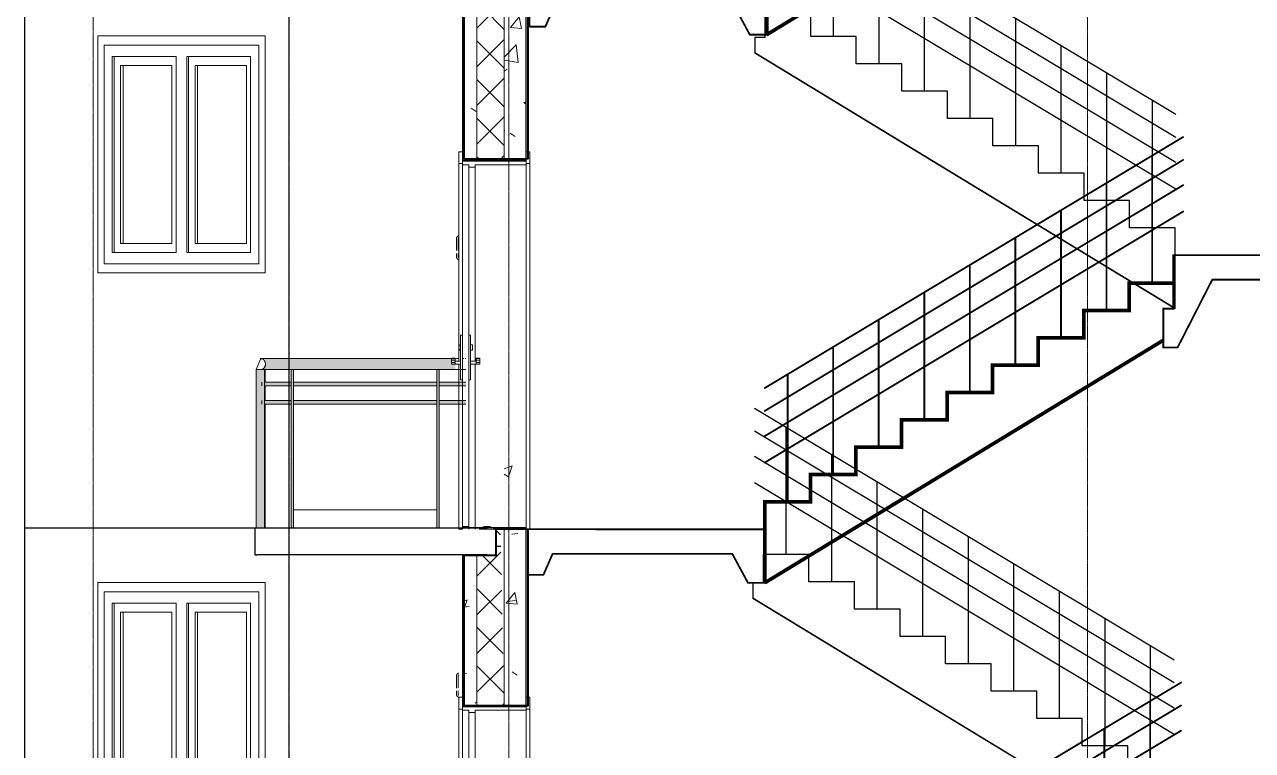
# Model space of a CAD drawing. Header units: inches. Extents: x -2431 to 214825, y 3 to 92804.
# Drawn here: x 155585 to 162324, y 19820 to 23803 of the extents above; entities that cross this region are included whole.
import ezdxf

# ---------------------------------------------------------------- set-up
doc = ezdxf.new("R2010")
doc.units = ezdxf.units.IN
doc.header["$MEASUREMENT"] = 0
doc.linetypes.add('Линия сетки', pattern=[22.225, 12.7, -3.175, 3.175, -3.175])
for name, color, linetype, lineweight in [('A-DOOR', 250, 'Continuous', 9), ('A-DOOR-FRAM', 250, 'Continuous', 18), ('A-GLAZ', 250, 'Continuous', 9), ('A-WALL', 250, 'Continuous', 9), ('A-WALL-PATT', 250, 'Continuous', 25), ('S-GRID', 250, 'Continuous', 9), ('Балясины', 7, 'Continuous', 9), ('Верхние поручни', 7, 'Continuous', 9), ('Ограждение', 7, 'Continuous', 9), ('Поручни', 250, 'Continuous', 18)]:
    doc.layers.add(name, color=color, linetype=linetype, lineweight=lineweight)
pattern_1 = [(50, (164716.3, 32090.75), (728.737, -63.756), [76.2, -838.2]), (355, (164716.3, 32090.75), (-140.97, 764.228), [60.96, -670.56]), (100.451, (164777, 32085.4), (587.77, 700.467), [64.76, -712.36]), (46.184, (164716.3, 32293.95), (1084.316, -168.17), [114.3, -1257.3]), (96.636, (164806.6, 32279.9), (949.61, 989.71), [97.14, -1068.54]), (351.184, (164716.3, 32294), (949.62, 989.7), [91.44, -1005.84]), (21, (164817.9, 32243.15), (606.458, -409.06), [76.2, -838.2]), (326, (164817.9, 32243.15), (247.21, 736.753), [60.96, -670.56]), (71.451, (164868.4, 32209.06), (853.67, 327.685), [64.76, -712.36]), (37.5, (164716.28, 32090.75), (12.3547, 338.22), [33.528, -628.904, 33.528, -647.192, -673.1]), (37.5, (164716.28, 32090.75), (12.3547, 338.22), [-1343.152, 33.528, -639.572]), (7.5, (164716.28, 32090.75), (267.279, 400.722), [33.528, -354.584, 33.528, -613.664, -256.54]), (7.5, (164716.28, 32090.75), (267.279, 400.722), [-1035.304, 33.528, -223.012]), (327.5, (164489.7, 32090.75), (542.3633, -22.9153), [33.528, -220.472, 33.528, -758.952, -1051.56]), (327.5, (164489.7, 32090.75), (542.3633, -22.9153), [-1046.48, 33.528, -1018.032]), (317.5, (164388.1, 32090.75), (592.517, 101.707), [33.528, -296.672, 33.528, -492.76, -746.76]), (317.5, (164388.1, 32090.75), (592.517, 101.707), [-856.488, 33.528, -713.232])]
pattern_2 = [(50, (164716.3, 31490.75), (728.737, -63.756), [76.2, -838.2]), (355, (164716.3, 31490.75), (-140.97, 764.23), [60.96, -670.56]), (100.451, (164777, 31485.4), (587.77, 700.467), [64.76, -712.36]), (46.184, (164716.3, 31693.95), (1084.316, -168.17), [114.3, -1257.3]), (96.636, (164806.6, 31679.9), (949.61, 989.71), [97.14, -1068.54]), (351.184, (164716.3, 31694), (949.62, 989.7), [91.44, -1005.84]), (21, (164817.9, 31643.15), (606.458, -409.06), [76.2, -838.2]), (326, (164817.9, 31643.15), (247.21, 736.753), [60.96, -670.56]), (71.451, (164868.4, 31609.06), (853.67, 327.685), [64.76, -712.36]), (37.5, (164716.28, 31490.75), (12.355, 338.22), [33.528, -628.904, 33.528, -647.192, -673.1]), (37.5, (164716.28, 31490.75), (12.355, 338.22), [-1343.152, 33.528, -639.572]), (7.5, (164716.28, 31490.75), (267.279, 400.722), [33.528, -354.584, 33.528, -613.664, -256.54]), (7.5, (164716.28, 31490.75), (267.279, 400.722), [-1035.304, 33.528, -223.012]), (327.5, (164489.7, 31490.75), (542.363, -22.915), [33.528, -220.472, 33.528, -758.952, -1051.56]), (327.5, (164489.7, 31490.75), (542.363, -22.915), [-1046.48, 33.528, -1018.032]), (317.5, (164388.1, 31490.75), (592.517, 101.707), [33.528, -296.672, 33.528, -492.76, -746.76]), (317.5, (164388.1, 31490.75), (592.517, 101.707), [-856.49, 33.53, -713.23])]

# ---------------------------------------------------------------- blocks, each defined once
blk = doc.blocks.new('Дверь-Наружная-Двойная-Две_Свет - Дверь-Наружная-Двойная-Две_Свет-V43-Сечение 0')
at = {"layer": 'A-DOOR'}
for p, q in [((-11007.2, 8187.3), (-11007.2, 8121.9)), ((-10997.7, 8122.1), (-10997.7, 8187.3)), ((-11007.2, 8106.7), (-11007.2, 8088.5)), ((-10997.7, 8088.5), (-10997.7, 8106.7))]:
    blk.add_line(p, q, dxfattribs=at)
at = {"layer": 'A-DOOR', "flags": 128}
for points in [[(-10994.6, 8204.1), (-10995.2, 8203.9), (-10995.9, 8203.6), (-10996.5, 8203.4), (-10997.2, 8203.1), (-10997.8, 8202.8), (-10998.4, 8202.5), (-10999, 8202.1), (-10999.6, 8201.7), (-11000.2, 8201.3), (-11000.7, 8200.9), (-11001.2, 8200.4), (-11001.8, 8200), (-11002.3, 8199.5), (-11002.7, 8199), (-11003.2, 8198.4), (-11003.6, 8197.9), (-11004, 8197.3), (-11004.4, 8196.7), (-11004.8, 8196.1), (-11005.1, 8195.5), (-11005.4, 8194.9), (-11005.7, 8194.3), (-11006, 8193.6), (-11006.2, 8193), (-11006.5, 8192.3), (-11006.6, 8191.6), (-11006.8, 8191), (-11006.9, 8190.3), (-11007, 8189.6), (-11007.1, 8188.9), (-11007.2, 8188.2), (-11007.2, 8187.5), (-11007.2, 8187.3)], [(-10994.6, 8204.1), (-10995.2, 8203.9), (-10995.9, 8203.6), (-10996.5, 8203.4), (-10997.2, 8203.1), (-10997.8, 8202.8), (-10998.4, 8202.5), (-10999, 8202.1), (-10999.6, 8201.7), (-11000.2, 8201.3), (-11000.7, 8200.9), (-11001.2, 8200.4), (-11001.8, 8200), (-11002.3, 8199.5), (-11002.7, 8199), (-11003.2, 8198.4), (-11003.6, 8197.9), (-11004, 8197.3), (-11004.4, 8196.7), (-11004.8, 8196.1), (-11005.1, 8195.5), (-11005.4, 8194.9), (-11005.7, 8194.3), (-11006, 8193.6), (-11006.2, 8193), (-11006.5, 8192.3), (-11006.6, 8191.6), (-11006.8, 8191), (-11006.9, 8190.3), (-11007, 8189.6), (-11007.1, 8188.9), (-11007.2, 8188.2), (-11007.2, 8187.5), (-11007.2, 8187.3)], [(-10997.7, 8187.3), (-10997.7, 8187.6), (-10997.6, 8187.9), (-10997.6, 8188.3), (-10997.6, 8188.6), (-10997.5, 8188.9), (-10997.4, 8189.2), (-10997.4, 8189.5), (-10997.3, 8189.8), (-10997.2, 8190.1), (-10997, 8190.4), (-10996.9, 8190.7), (-10996.8, 8191), (-10996.6, 8191.2), (-10996.5, 8191.5), (-10996.3, 8191.8), (-10996.1, 8192), (-10995.9, 8192.3), (-10995.7, 8192.5), (-10995.5, 8192.8), (-10995.3, 8193), (-10995, 8193.2), (-10994.8, 8193.4), (-10994.5, 8193.6), (-10994.3, 8193.8)], [(-10997.7, 8187.3), (-10997.7, 8187.6), (-10997.6, 8187.9), (-10997.6, 8188.3), (-10997.6, 8188.6), (-10997.5, 8188.9), (-10997.4, 8189.2), (-10997.4, 8189.5), (-10997.3, 8189.8), (-10997.2, 8190.1), (-10997, 8190.4), (-10996.9, 8190.7), (-10996.8, 8191), (-10996.6, 8191.2), (-10996.5, 8191.5), (-10996.3, 8191.8), (-10996.1, 8192), (-10995.9, 8192.3), (-10995.7, 8192.5), (-10995.5, 8192.8), (-10995.3, 8193), (-10995, 8193.2), (-10994.8, 8193.4), (-10994.5, 8193.6), (-10994.3, 8193.8)], [(-11007.2, 8088.5), (-11007.2, 8087.8), (-11007.1, 8087.1), (-11007.1, 8086.4), (-11007, 8085.7), (-11006.8, 8085), (-11006.7, 8084.3), (-11006.5, 8083.7), (-11006.3, 8083), (-11006.1, 8082.3), (-11005.8, 8081.7), (-11005.5, 8081.1), (-11005.2, 8080.4), (-11004.9, 8079.8), (-11004.5, 8079.2), (-11004.1, 8078.6), (-11003.7, 8078.1), (-11003.3, 8077.5), (-11002.9, 8077), (-11002.4, 8076.5), (-11001.9, 8076), (-11001.4, 8075.5), (-11000.9, 8075), (-11000.3, 8074.6), (-10999.7, 8074.2), (-10999.2, 8073.8), (-10998.6, 8073.4), (-10998, 8073.1), (-10997.3, 8072.8), (-10996.7, 8072.5), (-10996.1, 8072.2), (-10995.4, 8072), (-10994.7, 8071.8), (-10994.1, 8071.6)], [(-11007.2, 8088.5), (-11007.2, 8087.8), (-11007.1, 8087.1), (-11007.1, 8086.4), (-11007, 8085.7), (-11006.8, 8085), (-11006.7, 8084.3), (-11006.5, 8083.7), (-11006.3, 8083), (-11006.1, 8082.3), (-11005.8, 8081.7), (-11005.5, 8081.1), (-11005.2, 8080.4), (-11004.9, 8079.8), (-11004.5, 8079.2), (-11004.1, 8078.6), (-11003.7, 8078.1), (-11003.3, 8077.5), (-11002.9, 8077), (-11002.4, 8076.5), (-11001.9, 8076), (-11001.4, 8075.5), (-11000.9, 8075), (-11000.3, 8074.6), (-10999.7, 8074.2), (-10999.2, 8073.8), (-10998.6, 8073.4), (-10998, 8073.1), (-10997.3, 8072.8), (-10996.7, 8072.5), (-10996.1, 8072.2), (-10995.4, 8072), (-10994.7, 8071.8), (-10994.1, 8071.6)], [(-10994.2, 8081.9), (-10994.5, 8082.1), (-10994.7, 8082.3), (-10995, 8082.5), (-10995.2, 8082.7), (-10995.4, 8083), (-10995.6, 8083.2), (-10995.8, 8083.4), (-10996, 8083.7), (-10996.2, 8083.9), (-10996.4, 8084.2), (-10996.6, 8084.5), (-10996.7, 8084.8), (-10996.9, 8085), (-10997, 8085.3), (-10997.1, 8085.6), (-10997.2, 8085.9), (-10997.3, 8086.2), (-10997.4, 8086.5), (-10997.5, 8086.8), (-10997.5, 8087.2), (-10997.6, 8087.5), (-10997.6, 8087.8), (-10997.7, 8088.1), (-10997.7, 8088.4), (-10997.7, 8088.5)], [(-10994.2, 8081.9), (-10994.5, 8082.1), (-10994.7, 8082.3), (-10995, 8082.5), (-10995.2, 8082.7), (-10995.4, 8083), (-10995.6, 8083.2), (-10995.8, 8083.4), (-10996, 8083.7), (-10996.2, 8083.9), (-10996.4, 8084.2), (-10996.6, 8084.5), (-10996.7, 8084.8), (-10996.9, 8085), (-10997, 8085.3), (-10997.1, 8085.6), (-10997.2, 8085.9), (-10997.3, 8086.2), (-10997.4, 8086.5), (-10997.5, 8086.8), (-10997.5, 8087.2), (-10997.6, 8087.5), (-10997.6, 8087.8), (-10997.7, 8088.1), (-10997.7, 8088.4), (-10997.7, 8088.5)]]:
    blk.add_lwpolyline(points, dxfattribs=at)
blk = doc.blocks.new('Дверь-Наружная-Двойная-Полное остекление-Деревянный_фасад - 1500 x 2000 мм-347512-Сечение 0')
at = {"layer": 'A-DOOR'}
for p, q in [((-10994.3, 2071.4), (-10994.3, 2006.4)), ((-10974.3, 2071.4), (-10994.3, 2071.4)), ((-10974.3, 2025), (-10974.3, 2071.4)), ((-10624.3, 2071.4), (-10624.3, 2025)), ((-10604.3, 2071.4), (-10624.3, 2071.4)), ((-10604.3, 2006.4), (-10604.3, 2071.4)), ((-10994.3, 2006.4), (-10974.3, 2006.4)), ((-10994.3, 2006.4), (-10994.3, 1011.9)), ((-10974.3, 2006.4), (-10974.3, 2018.7)), ((-10624.3, 2018.7), (-10624.3, 2006.4)), ((-10624.3, 2006.4), (-10604.3, 2006.4)), ((-10604.3, 2006.4), (-10604.3, 0)), ((-10994.3, 1004.6), (-10994.3, 1011.9)), ((-10994.3, 1011.9), (-10984.3, 1011.9)), ((-10974.3, 1064.4), (-10984.3, 1064.4)), ((-10984.3, 1039.4), (-10984.3, 1064.4)), ((-10984.3, 844.4), (-10984.3, 1039.4)), ((-10929.3, 1064.4), (-10939.3, 1064.4)), ((-10929.3, 1064.4), (-10929.3, 1039.4)), ((-10929.3, 1039.4), (-10929.3, 844.4)), ((-10929.3, 1011.9), (-10919.3, 1011.9)), ((-10919.3, 1011.9), (-10919.3, 981.9)), ((-10984.3, 1004.9), (-10994.3, 1004.9)), ((-10994.3, 996.9), (-10994.3, 1004.6)), ((-10994.3, 989.2), (-10994.3, 996.9)), ((-10994.3, 981.9), (-10994.3, 989.2)), ((-10994.3, 988.9), (-10984.3, 988.9)), ((-10984.3, 981.9), (-10994.3, 981.9)), ((-10994.3, 981.9), (-10994.3, 922.1)), ((-10929.3, 981.9), (-10919.3, 981.9)), ((-11034.3, 936.6), (-11034.3, 939.4)), ((-11014.3, 939.4), (-11034.3, 939.4)), ((-11034.3, 927.4), (-11034.3, 936.6)), ((-11014.3, 936.6), (-11034.3, 936.6)), ((-11034.3, 914.4), (-11034.3, 927.4)), ((-11014.3, 927.4), (-11034.3, 927.4)), ((-11034.3, 906.4), (-11034.3, 914.4)), ((-11034.3, 914.4), (-11014.3, 914.4)), ((-11034.3, 906.4), (-11014.3, 906.4)), ((-11014.3, 939.4), (-11014.3, 936.6)), ((-11014.3, 936.6), (-11014.3, 927.4)), ((-11014.3, 927.4), (-11014.3, 914.4)), ((-10984.3, 922.4), (-11014.3, 922.4)), ((-11014.3, 914.4), (-11014.3, 912.4)), ((-11014.3, 912.4), (-11014.3, 914.4)), ((-11014.3, 912.3), (-11014.3, 910.6)), ((-11014.3, 910.5), (-11014.3, 912.3)), ((-11014.3, 910.4), (-11014.3, 908.9)), ((-11014.3, 908.9), (-11014.3, 910.4)), ((-11014.3, 907.7), (-11014.3, 906.8)), ((-11014.3, 906.7), (-11014.3, 907.5)), ((-11014.3, 906.4), (-10984.3, 906.4)), ((-10994.3, 906.7), (-10994.3, 0)), ((-10899.3, 922.4), (-10929.3, 922.4)), ((-10929.3, 906.4), (-10899.3, 906.4)), ((-10899.3, 936.6), (-10899.3, 939.4)), ((-10899.3, 939.4), (-10879.3, 939.4)), ((-10899.3, 927.4), (-10899.3, 936.6)), ((-10899.3, 936.6), (-10879.3, 936.6)), ((-10899.3, 914.4), (-10899.3, 927.4)), ((-10899.3, 927.4), (-10879.3, 927.4)), ((-10899.3, 912.4), (-10899.3, 914.4)), ((-10899.3, 914.4), (-10879.3, 914.4)), ((-10899.3, 914.4), (-10899.3, 912.4)), ((-10899.3, 910.6), (-10899.3, 912.3)), ((-10899.3, 912.3), (-10899.3, 910.5)), ((-10899.3, 908.9), (-10899.3, 910.4)), ((-10899.3, 910.4), (-10899.3, 908.9)), ((-10899.3, 906.8), (-10899.3, 907.7)), ((-10899.3, 907.5), (-10899.3, 906.7)), ((-10899.3, 906.4), (-10879.3, 906.4)), ((-10879.3, 939.4), (-10879.3, 936.6)), ((-10879.3, 936.6), (-10879.3, 927.4)), ((-10879.3, 927.4), (-10879.3, 914.4)), ((-10879.3, 914.4), (-10879.3, 906.4)), ((-10984.3, 819.4), (-10984.3, 844.4)), ((-10984.3, 819.4), (-10974.3, 819.4)), ((-10939.3, 819.4), (-10929.3, 819.4)), ((-10929.3, 844.4), (-10929.3, 819.4)), ((-10856.5, 15), (-10881.9, 0)), ((-10821.5, 15), (-10856.5, 15)), ((-10796.1, 0), (-10821.5, 15)), ((-10881.9, 0), (-10796.1, 0))]:
    blk.add_line(p, q, dxfattribs=at)
at = {"layer": 'A-DOOR', "lineweight": 18}
for p, q in [((-10974.3, 2000), (-10974.3, 15)), ((-10939.3, 2000), (-10974.3, 2000)), ((-10939.3, 15), (-10939.3, 2000)), ((-10974.3, 15), (-10939.3, 15))]:
    blk.add_line(p, q, dxfattribs=at)
at = {"layer": 'A-DOOR-FRAM'}
for p, q in [((-10974.3, 2018.7), (-10974.3, 2025)), ((-10974.3, 2025), (-10624.3, 2025)), ((-10624.3, 2025), (-10624.3, 2018.7)), ((-10624.3, 2018.7), (-10974.3, 2018.7)), ((-10974.3, 2018.7), (-10974.3, 2000)), ((-10974.3, 2000), (-10939.3, 2000)), ((-10939.3, 2000), (-10939.3, 1987.3)), ((-10939.3, 1987.3), (-10904.4, 1987.3)), ((-10904.4, 1987.3), (-10904.4, 2000)), ((-10904.4, 2000), (-10624.3, 2000)), ((-10624.3, 2000), (-10624.3, 2018.7))]:
    blk.add_line(p, q, dxfattribs=at)
at = {"layer": 'A-DOOR-FRAM', "lineweight": 9}
for p, q in [((-10904.4, 1987.3), (-10904.4, 922.1)), ((-10624.3, 2000), (-10624.3, 0)), ((-10904.4, 906.8), (-10904.4, 0)), ((-10974.3, 15), (-10974.3, 0)), ((-10939.3, 15), (-10939.3, 0))]:
    blk.add_line(p, q, dxfattribs=at)
blk = doc.blocks.new('Дверь-Наружная-Двойная-Две_Свет - Дверь-Наружная-Двойная-Две_Свет-345854-Сечение 0')
at = {"layer": 'A-DOOR'}
for p, q in [((-11007.2, 4587.3), (-11007.2, 4521.9)), ((-10997.7, 4522.1), (-10997.7, 4587.3)), ((-11007.2, 4506.7), (-11007.2, 4488.5)), ((-10997.7, 4488.5), (-10997.7, 4506.7))]:
    blk.add_line(p, q, dxfattribs=at)
at = {"layer": 'A-DOOR', "flags": 128}
for points in [[(-10994.6, 4604.1), (-10995.2, 4603.9), (-10995.9, 4603.6), (-10996.5, 4603.4), (-10997.2, 4603.1), (-10997.8, 4602.8), (-10998.4, 4602.5), (-10999, 4602.1), (-10999.6, 4601.7), (-11000.2, 4601.3), (-11000.7, 4600.9), (-11001.2, 4600.4), (-11001.8, 4600), (-11002.3, 4599.5), (-11002.7, 4599), (-11003.2, 4598.4), (-11003.6, 4597.9), (-11004, 4597.3), (-11004.4, 4596.7), (-11004.8, 4596.1), (-11005.1, 4595.5), (-11005.4, 4594.9), (-11005.7, 4594.3), (-11006, 4593.6), (-11006.2, 4593), (-11006.5, 4592.3), (-11006.6, 4591.6), (-11006.8, 4591), (-11006.9, 4590.3), (-11007, 4589.6), (-11007.1, 4588.9), (-11007.2, 4588.2), (-11007.2, 4587.5), (-11007.2, 4587.3)], [(-10994.6, 4604.1), (-10995.2, 4603.9), (-10995.9, 4603.6), (-10996.5, 4603.4), (-10997.2, 4603.1), (-10997.8, 4602.8), (-10998.4, 4602.5), (-10999, 4602.1), (-10999.6, 4601.7), (-11000.2, 4601.3), (-11000.7, 4600.9), (-11001.2, 4600.4), (-11001.8, 4600), (-11002.3, 4599.5), (-11002.7, 4599), (-11003.2, 4598.4), (-11003.6, 4597.9), (-11004, 4597.3), (-11004.4, 4596.7), (-11004.8, 4596.1), (-11005.1, 4595.5), (-11005.4, 4594.9), (-11005.7, 4594.3), (-11006, 4593.6), (-11006.2, 4593), (-11006.5, 4592.3), (-11006.6, 4591.6), (-11006.8, 4591), (-11006.9, 4590.3), (-11007, 4589.6), (-11007.1, 4588.9), (-11007.2, 4588.2), (-11007.2, 4587.5), (-11007.2, 4587.3)], [(-10997.7, 4587.3), (-10997.7, 4587.6), (-10997.6, 4587.9), (-10997.6, 4588.3), (-10997.6, 4588.6), (-10997.5, 4588.9), (-10997.4, 4589.2), (-10997.4, 4589.5), (-10997.3, 4589.8), (-10997.2, 4590.1), (-10997, 4590.4), (-10996.9, 4590.7), (-10996.8, 4591), (-10996.6, 4591.2), (-10996.5, 4591.5), (-10996.3, 4591.8), (-10996.1, 4592), (-10995.9, 4592.3), (-10995.7, 4592.5), (-10995.5, 4592.8), (-10995.3, 4593), (-10995, 4593.2), (-10994.8, 4593.4), (-10994.5, 4593.6), (-10994.3, 4593.8)], [(-10997.7, 4587.3), (-10997.7, 4587.6), (-10997.6, 4587.9), (-10997.6, 4588.3), (-10997.6, 4588.6), (-10997.5, 4588.9), (-10997.4, 4589.2), (-10997.4, 4589.5), (-10997.3, 4589.8), (-10997.2, 4590.1), (-10997, 4590.4), (-10996.9, 4590.7), (-10996.8, 4591), (-10996.6, 4591.2), (-10996.5, 4591.5), (-10996.3, 4591.8), (-10996.1, 4592), (-10995.9, 4592.3), (-10995.7, 4592.5), (-10995.5, 4592.8), (-10995.3, 4593), (-10995, 4593.2), (-10994.8, 4593.4), (-10994.5, 4593.6), (-10994.3, 4593.8)], [(-11007.2, 4488.5), (-11007.2, 4487.8), (-11007.1, 4487.1), (-11007.1, 4486.4), (-11007, 4485.7), (-11006.8, 4485), (-11006.7, 4484.3), (-11006.5, 4483.7), (-11006.3, 4483), (-11006.1, 4482.3), (-11005.8, 4481.7), (-11005.5, 4481.1), (-11005.2, 4480.4), (-11004.9, 4479.8), (-11004.5, 4479.2), (-11004.1, 4478.6), (-11003.7, 4478.1), (-11003.3, 4477.5), (-11002.9, 4477), (-11002.4, 4476.5), (-11001.9, 4476), (-11001.4, 4475.5), (-11000.9, 4475), (-11000.3, 4474.6), (-10999.7, 4474.2), (-10999.2, 4473.8), (-10998.6, 4473.4), (-10998, 4473.1), (-10997.3, 4472.8), (-10996.7, 4472.5), (-10996.1, 4472.2), (-10995.4, 4472), (-10994.7, 4471.8), (-10994.1, 4471.6)], [(-11007.2, 4488.5), (-11007.2, 4487.8), (-11007.1, 4487.1), (-11007.1, 4486.4), (-11007, 4485.7), (-11006.8, 4485), (-11006.7, 4484.3), (-11006.5, 4483.7), (-11006.3, 4483), (-11006.1, 4482.3), (-11005.8, 4481.7), (-11005.5, 4481.1), (-11005.2, 4480.4), (-11004.9, 4479.8), (-11004.5, 4479.2), (-11004.1, 4478.6), (-11003.7, 4478.1), (-11003.3, 4477.5), (-11002.9, 4477), (-11002.4, 4476.5), (-11001.9, 4476), (-11001.4, 4475.5), (-11000.9, 4475), (-11000.3, 4474.6), (-10999.7, 4474.2), (-10999.2, 4473.8), (-10998.6, 4473.4), (-10998, 4473.1), (-10997.3, 4472.8), (-10996.7, 4472.5), (-10996.1, 4472.2), (-10995.4, 4472), (-10994.7, 4471.8), (-10994.1, 4471.6)], [(-10994.2, 4481.9), (-10994.5, 4482.1), (-10994.7, 4482.3), (-10995, 4482.5), (-10995.2, 4482.7), (-10995.4, 4483), (-10995.6, 4483.2), (-10995.8, 4483.4), (-10996, 4483.7), (-10996.2, 4483.9), (-10996.4, 4484.2), (-10996.6, 4484.5), (-10996.7, 4484.8), (-10996.9, 4485), (-10997, 4485.3), (-10997.1, 4485.6), (-10997.2, 4485.9), (-10997.3, 4486.2), (-10997.4, 4486.5), (-10997.5, 4486.8), (-10997.5, 4487.2), (-10997.6, 4487.5), (-10997.6, 4487.8), (-10997.7, 4488.1), (-10997.7, 4488.4), (-10997.7, 4488.5)], [(-10994.2, 4481.9), (-10994.5, 4482.1), (-10994.7, 4482.3), (-10995, 4482.5), (-10995.2, 4482.7), (-10995.4, 4483), (-10995.6, 4483.2), (-10995.8, 4483.4), (-10996, 4483.7), (-10996.2, 4483.9), (-10996.4, 4484.2), (-10996.6, 4484.5), (-10996.7, 4484.8), (-10996.9, 4485), (-10997, 4485.3), (-10997.1, 4485.6), (-10997.2, 4485.9), (-10997.3, 4486.2), (-10997.4, 4486.5), (-10997.5, 4486.8), (-10997.5, 4487.2), (-10997.6, 4487.5), (-10997.6, 4487.8), (-10997.7, 4488.1), (-10997.7, 4488.4)]]:
    blk.add_lwpolyline(points, dxfattribs=at)
blk = doc.blocks.new('Дверь-Наружная-Двойная-Полное остекление-Деревянный_фасад - 1500 x 2000 мм-V44-Сечение 0')
at = {"layer": 'A-DOOR'}
for p, q in [((-10994.3, 12871.4), (-10994.3, 12806.4)), ((-10974.3, 12871.4), (-10994.3, 12871.4)), ((-10974.3, 12825), (-10974.3, 12871.4)), ((-10624.3, 12871.4), (-10624.3, 12825)), ((-10604.3, 12871.4), (-10624.3, 12871.4)), ((-10604.3, 12806.4), (-10604.3, 12871.4)), ((-10994.3, 12806.4), (-10974.3, 12806.4)), ((-10994.3, 12806.4), (-10994.3, 11811.9)), ((-10974.3, 12806.4), (-10974.3, 12818.7)), ((-10624.3, 12818.7), (-10624.3, 12806.4)), ((-10624.3, 12806.4), (-10604.3, 12806.4)), ((-10604.3, 12806.4), (-10604.3, 10800)), ((-10974.3, 11864.4), (-10984.3, 11864.4)), ((-10984.3, 11839.4), (-10984.3, 11864.4)), ((-10929.3, 11864.4), (-10939.3, 11864.4)), ((-10929.3, 11864.4), (-10929.3, 11839.4)), ((-10994.3, 11804.6), (-10994.3, 11811.9)), ((-10994.3, 11811.9), (-10984.3, 11811.9)), ((-10984.3, 11804.9), (-10994.3, 11804.9)), ((-10994.3, 11796.9), (-10994.3, 11804.6)), ((-10994.3, 11789.2), (-10994.3, 11796.9)), ((-10984.3, 11644.4), (-10984.3, 11839.4)), ((-10929.3, 11839.4), (-10929.3, 11644.4)), ((-10929.3, 11811.9), (-10919.3, 11811.9)), ((-10919.3, 11811.9), (-10919.3, 11781.9)), ((-11034.3, 11736.6), (-11034.3, 11739.4)), ((-11014.3, 11739.4), (-11034.3, 11739.4)), ((-11034.3, 11727.4), (-11034.3, 11736.6)), ((-11014.3, 11736.6), (-11034.3, 11736.6)), ((-11034.3, 11714.4), (-11034.3, 11727.4)), ((-11014.3, 11727.4), (-11034.3, 11727.4)), ((-11014.3, 11739.4), (-11014.3, 11736.6)), ((-11014.3, 11736.6), (-11014.3, 11727.4)), ((-11014.3, 11727.4), (-11014.3, 11714.4)), ((-10994.3, 11781.9), (-10994.3, 11789.2)), ((-10994.3, 11788.9), (-10984.3, 11788.9)), ((-10984.3, 11781.9), (-10994.3, 11781.9)), ((-10994.3, 11781.9), (-10994.3, 11722.1)), ((-10929.3, 11781.9), (-10919.3, 11781.9)), ((-10899.3, 11736.6), (-10899.3, 11739.4)), ((-10899.3, 11739.4), (-10879.3, 11739.4)), ((-10899.3, 11727.4), (-10899.3, 11736.6)), ((-10899.3, 11736.6), (-10879.3, 11736.6)), ((-10899.3, 11714.4), (-10899.3, 11727.4)), ((-10899.3, 11727.4), (-10879.3, 11727.4)), ((-10879.3, 11739.4), (-10879.3, 11736.6)), ((-10879.3, 11736.6), (-10879.3, 11727.4)), ((-10879.3, 11727.4), (-10879.3, 11714.4)), ((-11034.3, 11706.4), (-11034.3, 11714.4)), ((-11034.3, 11714.4), (-11014.3, 11714.4)), ((-11034.3, 11706.4), (-11014.3, 11706.4)), ((-10984.3, 11722.4), (-11014.3, 11722.4)), ((-11014.3, 11714.4), (-11014.3, 11712.4)), ((-11014.3, 11712.4), (-11014.3, 11714.4)), ((-11014.3, 11712.3), (-11014.3, 11710.6)), ((-11014.3, 11710.5), (-11014.3, 11712.3)), ((-11014.3, 11710.4), (-11014.3, 11708.9)), ((-11014.3, 11708.9), (-11014.3, 11710.4)), ((-11014.3, 11707.7), (-11014.3, 11706.8)), ((-11014.3, 11706.7), (-11014.3, 11707.5)), ((-11014.3, 11706.4), (-10984.3, 11706.4)), ((-10994.3, 11706.7), (-10994.3, 10800)), ((-10899.3, 11722.4), (-10929.3, 11722.4)), ((-10929.3, 11706.4), (-10899.3, 11706.4)), ((-10899.3, 11712.4), (-10899.3, 11714.4)), ((-10899.3, 11714.4), (-10879.3, 11714.4)), ((-10899.3, 11714.4), (-10899.3, 11712.4)), ((-10899.3, 11710.6), (-10899.3, 11712.3)), ((-10899.3, 11712.3), (-10899.3, 11710.5)), ((-10899.3, 11708.9), (-10899.3, 11710.4)), ((-10899.3, 11710.4), (-10899.3, 11708.9)), ((-10899.3, 11706.8), (-10899.3, 11707.7)), ((-10899.3, 11707.5), (-10899.3, 11706.7)), ((-10899.3, 11706.4), (-10879.3, 11706.4)), ((-10879.3, 11714.4), (-10879.3, 11706.4)), ((-10984.3, 11619.4), (-10984.3, 11644.4)), ((-10984.3, 11619.4), (-10974.3, 11619.4)), ((-10939.3, 11619.4), (-10929.3, 11619.4)), ((-10929.3, 11644.4), (-10929.3, 11619.4)), ((-10974.3, 10800), (-10994.3, 10800)), ((-10856.5, 10815), (-10881.9, 10800)), ((-10881.9, 10800), (-10796.1, 10800)), ((-10821.5, 10815), (-10856.5, 10815)), ((-10796.1, 10800), (-10821.5, 10815)), ((-10604.3, 10800), (-10624.3, 10800))]:
    blk.add_line(p, q, dxfattribs=at)
at = {"layer": 'A-DOOR', "lineweight": 18}
for p, q in [((-10974.3, 12800), (-10974.3, 10815)), ((-10939.3, 12800), (-10974.3, 12800)), ((-10939.3, 10815), (-10939.3, 12800)), ((-10974.3, 10815), (-10939.3, 10815))]:
    blk.add_line(p, q, dxfattribs=at)
at = {"layer": 'A-DOOR-FRAM'}
for p, q in [((-10974.3, 12818.7), (-10974.3, 12825)), ((-10974.3, 12825), (-10624.3, 12825)), ((-10624.3, 12818.7), (-10974.3, 12818.7)), ((-10974.3, 12818.7), (-10974.3, 12800)), ((-10624.3, 12825), (-10624.3, 12818.7)), ((-10624.3, 12800), (-10624.3, 12818.7)), ((-10974.3, 12800), (-10939.3, 12800)), ((-10939.3, 12800), (-10939.3, 12787.3)), ((-10939.3, 12787.3), (-10904.4, 12787.3)), ((-10904.4, 12787.3), (-10904.4, 12800)), ((-10904.4, 12800), (-10624.3, 12800))]:
    blk.add_line(p, q, dxfattribs=at)
at = {"layer": 'A-DOOR-FRAM', "lineweight": 9}
for p, q in [((-10904.4, 12787.3), (-10904.4, 11722.1)), ((-10624.3, 12800), (-10624.3, 10800)), ((-10904.4, 11706.8), (-10904.4, 10800)), ((-10974.3, 10815), (-10974.3, 10800)), ((-10939.3, 10815), (-10939.3, 10800))]:
    blk.add_line(p, q, dxfattribs=at)
blk = doc.blocks.new('Окно 2-Распашное - Один переплет с многокамерным стеклопакетом - 30674-99 - Окно 2-Распашное - Один переплет с многокамерным стеклопакетом - 30674-99-371209-Сечение 0')
at = {"layer": 'A-GLAZ'}
for p, q in [((-13236.2, 4500), (-13236.2, 5800)), ((-12317, 5800), (-13236.2, 5800)), ((-12317, 4500), (-12317, 5800)), ((-13200.9, 5750), (-13200.9, 4550)), ((-12352.3, 5750), (-13200.9, 5750)), ((-13200.9, 4550), (-13200.9, 5750)), ((-13200.9, 5750), (-12352.3, 5750)), ((-12352.3, 5750), (-12352.3, 4550)), ((-12352.3, 5750), (-12352.3, 4550)), ((-13156.3, 4613), (-13156.3, 5687)), ((-13156.3, 5687), (-12805.6, 5687)), ((-13146.4, 5687), (-13146.4, 4613)), ((-12805.6, 5687), (-12805.6, 4613)), ((-12747.6, 4613), (-12747.6, 5687)), ((-12747.6, 5687), (-12396.9, 5687)), ((-12737.7, 5687), (-12737.7, 4613)), ((-12396.9, 5687), (-12396.9, 4613)), ((-13110.4, 4662), (-13110.4, 5638)), ((-13110.4, 5638), (-12828.9, 5638)), ((-13096.2, 5638), (-13096.2, 4662)), ((-12828.9, 5638), (-12828.9, 4662)), ((-12701.7, 5638), (-12701.7, 4662)), ((-12701.7, 5638), (-12420.2, 5638)), ((-12687.5, 4662), (-12687.5, 5638)), ((-12420.2, 5638), (-12420.2, 4662)), ((-12828.9, 4662), (-13110.4, 4662)), ((-12701.7, 4662), (-12420.2, 4662)), ((-12805.6, 4613), (-13156.3, 4613)), ((-12396.9, 4613), (-12747.6, 4613)), ((-12352.3, 4550), (-13200.9, 4550)), ((-12352.3, 4550), (-13200.9, 4550)), ((-13236.2, 4500), (-12317, 4500))]:
    blk.add_line(p, q, dxfattribs=at)
blk = doc.blocks.new('Ограждение - 50 x 12 мм-319649-Сечение 0')
at = {"layer": 'Балясины'}
for p, q in [((-12146, 4400), (-12146, 4469.8)), ((-12100.7, 4469.8), (-12146, 4469.8)), ((-12095.7, 4469.8), (-12100.7, 4469.8)), ((-12100.7, 4469.8), (-12100.7, 3600)), ((-12095.7, 4400), (-12095.7, 4469.8)), ((-12146, 4300), (-12146, 4380)), ((-12095.7, 4300), (-12095.7, 4380)), ((-12146, 3600), (-12146, 4280)), ((-12095.7, 3600), (-12095.7, 4280))]:
    blk.add_line(p, q, dxfattribs=at)
blk = doc.blocks.new('Ограждение - 50 x 12 мм-V30-Сечение 0')
at = {"layer": 'Балясины'}
for p, q in [((-11941.6, 4469.8), (-11953.6, 4469.8)), ((-11953.6, 4469.8), (-11953.6, 3600)), ((-11941.6, 3600), (-11941.6, 4469.8))]:
    blk.add_line(p, q, dxfattribs=at)
blk = doc.blocks.new('Ограждение - 800 мм-V31-Сечение 0')
at = {"layer": 'Балясины'}
blk.add_line((-11941.6, 3700), (-11153.6, 3700), dxfattribs=at)
blk = doc.blocks.new('Ограждение - Ограждение-356374-Сечение 0')
for p, q in [((-12120.4, 40530), (-12146, 40469.8)), ((-12146, 40469.8), (-12146, 39600))]:
    blk.add_line(p, q)
at = {"layer": 'Верхние поручни'}
for p, q in [((-11034.3, 40530), (-12120.4, 40530)), ((-11006.7, 40530), (-11014.3, 40530)), ((-10994.3, 40530), (-10998.1, 40530)), ((-12120.4, 40470), (-10994.3, 40470))]:
    blk.add_line(p, q, dxfattribs=at)
for points, knots in [([(-12095, 40500), (-12094.9, 40502.3), (-12095.3, 40505.7), (-12096.3, 40509.9), (-12097.4, 40512.7), (-12098.6, 40515.3), (-12099.9, 40517.7), (-12101.1, 40519.5), (-12102.1, 40520.8), (-12102.9, 40521.7), (-12103.7, 40522.6), (-12104.8, 40523.6), (-12106.1, 40524.8), (-12107.8, 40526.1), (-12109.6, 40527.1), (-12111.4, 40528), (-12113.1, 40528.8), (-12114.9, 40529.3), (-12117.4, 40529.8), (-12119.8, 40530.1), (-12122.1, 40530), (-12123.3, 40529.8), (-12123.8, 40529.7)], [0, 0, 0, 0, 0.0555556, 0.0833333, 0.1111111, 0.1388889, 0.1666667, 0.1944444, 0.2083333, 0.2222222, 0.2361111, 0.25, 0.2777778, 0.3055556, 0.3333333, 0.3611111, 0.3888889, 0.4166667, 0.4444444, 0.5, 0.5277778, 0.5506367, 0.5506367, 0.5506367, 0.5506367]), ([(-12123.8, 40470.3), (-12122.7, 40470.1), (-12120.9, 40470), (-12118.6, 40470.1), (-12116.8, 40470.3), (-12114.9, 40470.7), (-12113.2, 40471.2), (-12111.7, 40471.8), (-12110.5, 40472.4), (-12109.4, 40472.9), (-12108.3, 40473.6), (-12106.6, 40474.8), (-12104.9, 40476.2), (-12103.6, 40477.5), (-12103, 40478.2), (-12102.6, 40478.7), (-12101.5, 40479.9), (-12099.8, 40482.3), (-12098.4, 40485), (-12097.5, 40487), (-12097, 40488.4), (-12096.1, 40490.9), (-12095.2, 40494.8), (-12095, 40498.2), (-12095, 40500)], [0.4497023, 0.4497023, 0.4497023, 0.4497023, 0.5, 0.5277778, 0.5555556, 0.5833333, 0.6111111, 0.6388889, 0.6527778, 0.6666667, 0.6875, 0.7083333, 0.75, 0.7708333, 0.7760417, 0.78125, 0.7916667, 0.8333333, 0.875, 0.8854167, 0.8958333, 0.9166667, 0.9583333, 1, 1, 1, 1])]:
    blk.add_open_spline(points, degree=3, knots=knots, dxfattribs=at)
at = {"layer": 'Поручни', "color": 7, "lineweight": 9}
for p, q in [((-12114.5, 40380), (-12114.5, 40400)), ((-12097.9, 40400), (-11953.6, 40400)), ((-11953.6, 40380), (-12097.9, 40380)), ((-11941.6, 40400), (-11153.6, 40400)), ((-11153.6, 40380), (-11941.6, 40380)), ((-11141.6, 40400), (-10994.3, 40400)), ((-10994.3, 40380), (-11141.6, 40380)), ((-12114.5, 40280), (-12114.5, 40300)), ((-12097.9, 40300), (-11953.6, 40300)), ((-11941.6, 40300), (-11153.6, 40300)), ((-11141.6, 40300), (-10994.3, 40300)), ((-11953.6, 40280), (-12097.9, 40280)), ((-11153.6, 40280), (-11941.6, 40280)), ((-10994.3, 40280), (-11141.6, 40280))]:
    blk.add_line(p, q, dxfattribs=at)
for name, p in [('Ограждение - 50 x 12 мм-319649-Сечение 0', (0, 36000)), ('Ограждение - 50 x 12 мм-V30-Сечение 0', (0, 36000)), ('Ограждение - 50 x 12 мм-V30-Сечение 0', (800, 36000)), ('Ограждение - 800 мм-V31-Сечение 0', (0, 36000))]:
    blk.add_blockref(name, p)

msp = doc.modelspace()

# ---------------------------------------------------------------- hatches: boundary and pattern name
h = msp.add_hatch(color=256)
h.dxf.hatch_style = 1
edge = h.paths.add_edge_path()
edge.add_line((156910.12448, 21970.10381), (156881.74339, 21970.10381))
edge.add_spline(control_points=[(156881.74339, 21970.10381), (156881.74666, 21970.10381), (156882.96588, 21970.10312), (156884.80657, 21969.94691), (156887.2606, 21969.41665), (156889.05393, 21968.86241), (156890.83378, 21968.14487), (156892.63116, 21967.24633), (156894.38542, 21966.17099), (156896.05897, 21964.92737), (156897.42854, 21963.72721), (156898.51369, 21962.65563), (156899.3291, 21961.78963), (156900.12485, 21960.86509), (156901.13463, 21959.5632), (156902.32065, 21957.79605), (156903.62605, 21955.4389), (156904.8263, 21952.825), (156905.86844, 21949.95764), (156906.91668, 21945.84015), (156907.24624, 21942.44862), (156907.18674, 21940.10381)], knot_values=[0, 0, 0, 0, 0.0001492575, 0.055704813, 0.0834825908, 0.1112603686, 0.1390381464, 0.1668159242, 0.1945937019, 0.2223714797, 0.2501492575, 0.2640381464, 0.2779270353, 0.2918159242, 0.305704813, 0.3334825908, 0.3612603686, 0.3890381464, 0.4168159242, 0.4445937019, 0.5001492575, 0.5001492575, 0.5001492575, 0.5001492575], degree=3, periodic=0)
edge.add_spline(control_points=[(156907.18674, 21940.10381), (156907.23093, 21938.34748), (156907.00749, 21934.92675), (156906.10109, 21930.99527), (156905.2236, 21928.46366), (156904.66267, 21927.08257), (156903.78501, 21925.08433), (156902.34315, 21922.35952), (156900.70684, 21920.03606), (156899.62144, 21918.75574), (156899.21566, 21918.30464), (156898.60557, 21917.64595), (156897.27962, 21916.31467), (156895.62886, 21914.92842), (156893.92753, 21913.75004), (156892.751, 21913.04814), (156891.7024, 21912.4979), (156890.51421, 21911.93292), (156889.02939, 21911.3367), (156887.23923, 21910.78564), (156885.40318, 21910.39007), (156883.55706, 21910.15526), (156882.34813, 21910.10391), (156881.74291, 21910.10381)], knot_values=[0.5001254431, 0.5001254431, 0.5001254431, 0.5001254431, 0.5417921098, 0.5834587764, 0.6042921098, 0.6147087764, 0.6251254431, 0.6667921098, 0.7084587764, 0.7188754431, 0.7240837764, 0.7292921098, 0.7501254431, 0.7917921098, 0.8126254431, 0.8334587764, 0.8473476653, 0.8612365542, 0.889014332, 0.9167921098, 0.9445698875, 0.9723476653, 1, 1, 1, 1], degree=3, periodic=0)
edge.add_line((156882.83572, 21910.10381), (156910.12448, 21910.10381))
edge.add_line((156910.12448, 21910.10381), (156910.12448, 21970.10381))
h.paths.add_polyline_path([(156945.47982, 21970.10381), (156910.12448, 21970.10381), (156910.12448, 21910.10381), (156945.47982, 21910.10381)])
h.paths.add_polyline_path([(157077.85952, 21970.10381), (156945.47982, 21970.10381), (156945.47982, 21910.10381), (157077.85952, 21910.10381)])
h = msp.add_hatch(color=256)
h.dxf.hatch_style = 1
h.paths.add_polyline_path([(157948.71494, 21970.10381), (157077.85952, 21970.10381), (157077.85952, 21910.10381), (157948.71494, 21910.10381)])
h = msp.add_hatch(color=256)
h.dxf.hatch_style = 1
h.paths.add_polyline_path([(156901.43763, 21909.79687), (156856.16843, 21909.79687), (156856.16843, 21889.95034), (156901.43763, 21889.95034)])
h.paths.add_polyline_path([(156901.43763, 21889.95034), (156856.16843, 21889.95034), (156856.16843, 21839.95034), (156901.43763, 21839.95034)])
h.paths.add_polyline_path([(156901.43763, 21839.95034), (156856.16843, 21839.95034), (156856.16843, 21039.95034), (156901.43763, 21039.95034)])
h.paths.add_polyline_path([(157048.60506, 21839.95034), (156904.27353, 21839.95034), (156901.43763, 21839.95034), (156901.43763, 21039.95034), (156906.53275, 21039.95034), (156906.53275, 21719.95034), (157048.60506, 21719.95034), (157048.60506, 21739.95034), (156906.53275, 21739.95034), (156906.53275, 21819.95034), (157048.60506, 21819.95034)])
h.paths.add_polyline_path([(157060.60506, 21909.79687), (157048.60506, 21909.79687), (157048.60506, 21039.95034), (157060.60506, 21039.95034)])
h.paths.add_polyline_path([(157848.60506, 21839.95034), (157077.85952, 21839.95034), (157077.85952, 21819.95034), (157848.60506, 21819.95034)])
h.paths.add_polyline_path([(157077.85952, 21839.95034), (157060.60506, 21839.95034), (157060.60506, 21819.95034), (157077.85952, 21819.95034)])
h.paths.add_polyline_path([(157848.60506, 21739.95034), (157077.85952, 21739.95034), (157077.85952, 21719.95034), (157848.60506, 21719.95034)])
h.paths.add_polyline_path([(157077.85952, 21739.95034), (157060.60506, 21739.95034), (157060.60506, 21719.95034), (157077.85952, 21719.95034)])
h.paths.add_polyline_path([(157860.60506, 21909.79687), (157848.60506, 21909.79687), (157848.60506, 21039.95034), (157860.60506, 21039.95034)])
h.paths.add_polyline_path([(158007.85952, 21839.95034), (157860.60506, 21839.95034), (157860.60506, 21819.95034), (158007.85952, 21819.95034)])
h.paths.add_polyline_path([(158007.85952, 21739.95034), (157860.60506, 21739.95034), (157860.60506, 21719.95034), (158007.85952, 21719.95034)])
at = {"layer": 'A-WALL-PATT', "lineweight": 9}
h = msp.add_hatch(dxfattribs=at)
h.set_pattern_fill('FP_1', color=256, style=0, pattern_type=2)
h.set_pattern_definition(pattern_2)
h.paths.add_polyline_path([(158218.20952, 23065.74682), (158338.20952, 23065.74682), (158338.20952, 24640.74682), (158218.20952, 24640.74682), (158218.20952, 23467.88223)], flags=0)
h = msp.add_hatch(dxfattribs=at)
h.set_pattern_fill('FP_1', color=256, style=0, pattern_type=2)
h.set_pattern_definition(pattern_2)
h.paths.add_polyline_path([(158068.20952, 24490.74682), (157988.20952, 24490.74682), (157988.20952, 23065.74682), (158035.28019, 23065.74682), (158068.20952, 23065.74682)])
h = msp.add_hatch(dxfattribs=at)
h.set_pattern_fill('FP_2', color=256, style=0, pattern_type=2)
h.set_pattern_definition([(45, (164716.28, 31490.75), (-106.066, 106.066), []), (135, (164716.28, 31490.75), (-106.066, -106.066), [])])
h.paths.add_polyline_path([(158124.62477, 23892.12636), (158068.20952, 23892.12636), (158068.20952, 23065.74682), (158218.20952, 23065.74682), (158218.20952, 24033.75119), (158124.62477, 24033.75119)])
h = msp.add_hatch(dxfattribs=at)
h.set_pattern_fill('FP_1', color=256, style=0, pattern_type=2)
h.set_pattern_definition(pattern_1)
h.paths.add_polyline_path([(158035.28019, 20065.74682), (158068.20952, 20065.74682), (158068.20952, 21640.74682), (157988.20952, 21640.74682), (157988.20952, 20065.74682)], flags=0)
h = msp.add_hatch(dxfattribs=at)
h.set_pattern_fill('FP_1', color=256, style=0, pattern_type=2)
h.set_pattern_definition(pattern_1)
h.paths.add_polyline_path([(158231.77515, 20065.74682), (158338.20952, 20065.74682), (158338.20952, 21640.74682), (158218.20952, 21640.74682), (158218.20952, 20065.74682)], flags=0)
h = msp.add_hatch(dxfattribs=at)
h.set_pattern_fill('FP_2', color=256, style=0, pattern_type=2)
h.set_pattern_definition([(45, (164716.28, 32090.75), (-106.066, 106.066), []), (135, (164716.28, 32090.75), (-106.066, -106.066), [])])
h.paths.add_polyline_path([(158150.61935, 20893.73288), (158068.20952, 20893.73288), (158068.20952, 20065.74682), (158218.20952, 20065.74682), (158197.0046, 21040.74682), (158129.41443, 21040.74682)])

# ---------------------------------------------------------------- linework, layer by layer
for p, q in [((155585.37393, 41890.74682), (155585.37393, 11797.39792)), ((159658.22656, 23746.91342), (161834.85189, 25071.46789)), ((161899.43466, 22244.13716), (159592.30013, 23648.11115)), ((159647.77904, 20739.91779), (161834.85189, 22070.82995)), ((156849.0426, 21039.95034), (155585.37393, 21039.95034)), ((158123.55952, 21039.95034), (156849.0426, 21039.95034)), ((156849.0426, 21039.95034), (156849.0426, 20893.65834)), ((156849.0426, 20893.65834), (156860.31444, 20893.65834)), ((158123.55952, 20893.73288), (156860.31444, 20893.73288)), ((158198.20952, 20939.98226), (158168.20952, 20939.98226)), ((161889.88218, 19251.13279), (159582.74765, 20655.10678))]:
    msp.add_line(p, q)
for points, const_width in [([(159658.22656, 23746.91342), (159658.22656, 24190.66463), (159908.22656, 24190.66463), (159908.22656, 24340.66463), (160158.22656, 24340.66463), (160158.22656, 24490.66463), (160408.22656, 24490.66463), (160408.22656, 24640.66463), (160658.22656, 24640.66463), (160658.22656, 24790.66463), (160908.22656, 24790.66463), (160908.22656, 24940.66463), (161158.22656, 24940.66463), (161158.22656, 25090.66463), (161408.22656, 25090.66463), (161408.22656, 25240.66463), (161658.22656, 25240.66463), (161658.22656, 25390.66463), (161889.88218, 25390.66463)], 20), ([(161834.85189, 25071.46789), (159658.22656, 23746.91342)], 20), ([(158347.762, 23062.40082), (158347.762, 24033.75119), (158172.762, 24033.75119), (158172.762, 23890.57582), (157997.762, 23890.57582), (157997.762, 23065.57582), (158347.762, 23065.57582)], 10), ([(158358.20952, 23790.76112), (158443.38942, 23790.76112), (158493.52364, 23905.64763), (159479.86972, 23905.56544), (159565.51567, 23746.91342), (159658.22656, 23746.91342), (159658.22656, 24040.66463), (158358.20952, 24040.74682), (158358.20952, 23897.57145)], 10), ([(161946.74371, 23187.50814), (159643.96523, 21806.41269)], 10), ([(161946.74371, 23062.00028), (159643.96523, 21680.90484)], 10), ([(161773.60685, 22383.669), (161773.60685, 23083.669)], 10), ([(161946.74371, 22923.68057), (159643.96523, 21542.58512)], 10), ([(161522.77904, 22233.669), (161522.77904, 22933.669)], 10), ([(161946.74371, 22778.61422), (159643.96523, 21397.51878)], 10), ([(161272.77904, 22083.669), (161272.77904, 22783.669)], 10), ([(161022.77904, 21933.669), (161022.77904, 22633.669)], 10), ([(160772.77904, 21783.669), (160772.77904, 22483.669)], 10), ([(159647.77904, 20739.91779), (159647.77904, 21183.669), (159897.77904, 21183.669), (159897.77904, 21333.669), (160147.77904, 21333.669), (160147.77904, 21483.669), (160397.77904, 21483.669), (160397.77904, 21633.669), (160647.77904, 21633.669), (160647.77904, 21783.669), (160897.77904, 21783.669), (160897.77904, 21933.669), (161147.77904, 21933.669), (161147.77904, 22083.669), (161397.77904, 22083.669), (161397.77904, 22233.669), (161647.77904, 22233.669), (161647.77904, 22383.669), (161889.88218, 22383.669)], 20), ([(160522.77904, 21633.669), (160522.77904, 22333.669)], 10), ([(160272.77904, 21483.669), (160272.77904, 22183.669)], 10), ([(161834.85189, 22070.82995), (159647.77904, 20739.91779)], 20), ([(160022.77904, 21333.669), (160022.77904, 22033.669)], 10), ([(159772.77904, 21183.669), (159772.77904, 21883.669)], 10), ([(158347.762, 20062.40082), (158347.762, 21033.75119), (158172.762, 21033.75119), (158172.762, 20890.57582), (157997.762, 20890.57582), (157997.762, 20065.57582), (158347.762, 20065.57582)], 10), ([(158347.762, 20783.76549), (158432.94191, 20783.76549), (158483.07613, 20898.652), (159469.4222, 20898.56981), (159555.06816, 20739.91779), (159647.77904, 20739.91779), (159647.77904, 21033.669), (158347.762, 21033.75119), (158347.762, 20890.57582)], 10), ([(161935.19123, 20194.50377), (159632.41275, 18813.40832)], 10), ([(161762.05437, 19390.66463), (161762.05437, 20090.66463)], 10), ([(161935.19123, 20068.99591), (159632.41275, 18687.90047)], 10), ([(161935.19123, 19930.6762), (159632.41275, 18549.58075)], 10), ([(161511.22656, 19240.66463), (161511.22656, 19940.66463)], 10)]:
    msp.add_lwpolyline(points, dxfattribs=dict(const_width=const_width))
for points in [[(159600.46999, 24691.7275), (161903.24847, 23310.63206)], [(159600.46999, 24566.21965), (161903.24847, 23185.12421)], [(159600.46999, 24427.89994), (161903.24847, 23046.80449)], [(160024.43466, 23737.88837), (160024.43466, 24437.88837)], [(159600.46999, 24282.83359), (161903.24847, 22901.73815)], [(160274.43466, 23587.88837), (160274.43466, 24287.88837)], [(160524.43466, 23437.88837), (160524.43466, 24137.88837)], [(159529.86888, 24040.66463), (159658.22656, 24040.66463), (159658.22656, 23746.91342), (159565.51567, 23746.91342), (159479.86972, 23905.56544), (158493.52364, 23905.64763), (158443.38942, 23790.76112), (158358.20952, 23790.76112), (158358.20952, 24040.74682), (159658.22656, 24040.66463)], [(159529.86888, 24040.66463), (159658.22656, 24040.66463), (159658.22656, 23746.91342), (159565.51567, 23746.91342), (159479.86972, 23905.56544), (158493.52364, 23905.64763), (158443.38942, 23790.76112), (158358.20952, 23790.76112), (158358.20952, 24040.74682), (159658.22656, 24040.66463)], [(160774.43466, 23287.88837), (160774.43466, 23987.88837)], [(161899.43466, 22244.13716), (161899.43466, 22687.88837), (161649.43466, 22687.88837), (161649.43466, 22837.88837), (161399.43466, 22837.88837), (161399.43466, 22987.88837), (161149.43466, 22987.88837), (161149.43466, 23137.88837), (160899.43466, 23137.88837), (160899.43466, 23287.88837), (160649.43466, 23287.88837), (160649.43466, 23437.88837), (160399.43466, 23437.88837), (160399.43466, 23587.88837), (160149.43466, 23587.88837), (160149.43466, 23737.88837), (159899.43466, 23737.88837), (159899.43466, 23887.88837), (159647.77904, 23887.88837), (159647.77904, 23731.01936), (159592.30013, 23731.01936), (159592.30013, 23648.11115), (161899.43466, 22244.13716)], [(161024.43466, 23137.88837), (161024.43466, 23837.88837)], [(161274.43466, 22987.88837), (161274.43466, 23687.88837)], [(161524.43466, 22837.88837), (161524.43466, 23537.88837)], [(161774.43466, 22687.88837), (161774.43466, 23387.88837)], [(159590.91751, 21698.72313), (161893.69599, 20317.62769)], [(159590.91751, 21573.21528), (161893.69599, 20192.11984)], [(159764.05437, 20894.884), (159764.05437, 21594.884)], [(159590.91751, 21434.89557), (161893.69599, 20053.80012)], [(160014.88218, 20744.884), (160014.88218, 21444.884)], [(160264.88218, 20594.884), (160264.88218, 21294.884)], [(159590.91751, 21289.82922), (161893.69599, 19908.73378)], [(160514.88218, 20444.884), (160514.88218, 21144.884)], [(159519.42136, 21033.669), (159647.77904, 21033.669), (159647.77904, 20739.91779), (159555.06816, 20739.91779), (159469.4222, 20898.56981), (158483.07613, 20898.652), (158432.94191, 20783.76549), (158347.762, 20783.76549), (158347.762, 21033.75119), (159647.77904, 21033.669)], [(159519.42136, 21033.669), (159647.77904, 21033.669), (159647.77904, 20739.91779), (159555.06816, 20739.91779), (159469.4222, 20898.56981), (158483.07613, 20898.652), (158432.94191, 20783.76549), (158347.762, 20783.76549), (158347.762, 21033.75119), (159647.77904, 21033.669)], [(160764.88218, 20294.884), (160764.88218, 20994.884)], [(161889.88218, 19251.13279), (161889.88218, 19694.884), (161639.88218, 19694.884), (161639.88218, 19844.884), (161389.88218, 19844.884), (161389.88218, 19994.884), (161139.88218, 19994.884), (161139.88218, 20144.884), (160889.88218, 20144.884), (160889.88218, 20294.884), (160639.88218, 20294.884), (160639.88218, 20444.884), (160389.88218, 20444.884), (160389.88218, 20594.884), (160139.88218, 20594.884), (160139.88218, 20744.884), (159889.88218, 20744.884), (159889.88218, 20894.884), (159638.22656, 20894.884), (159638.22656, 20738.01499), (159582.74765, 20738.01499), (159582.74765, 20655.10678), (161889.88218, 19251.13279)], [(161014.88218, 20144.884), (161014.88218, 20844.884)], [(161264.88218, 19994.884), (161264.88218, 20694.884)], [(161514.88218, 19844.884), (161514.88218, 20544.884)], [(161764.88218, 19694.884), (161764.88218, 20394.884)]]:
    msp.add_lwpolyline(points)
at = {"const_width": 10}
msp.add_lwpolyline([(163362.00022, 22287.98486), (163276.82031, 22287.98486), (163226.68609, 22402.87137), (162103.226, 22402.79209), (162022.08416, 22244.13716), (161912.80228, 22030.46058), (161834.85189, 22030.46058), (161834.85189, 22244.13716), (161889.88218, 22244.13716), (161889.88218, 22537.88837), (163362.00022, 22537.97055)], close=True, dxfattribs=at)
at = {"layer": 'A-WALL'}
for p, q in [((158218.20952, 24040.74682), (158218.20952, 23065.74682)), ((158068.20952, 23890.74682), (158068.20952, 23065.74682)), ((158218.20952, 21040.74682), (158218.20952, 20065.74682)), ((158068.20952, 20890.74682), (158068.20952, 20065.74682))]:
    msp.add_line(p, q, dxfattribs=at)
at = {"layer": 'A-WALL', "lineweight": 25}
for p, q in [((158338.20952, 23065.74682), (158338.20952, 24040.74682)), ((157988.20952, 23890.74682), (157988.20952, 23065.74682)), ((158338.20952, 21040.74682), (157988.20952, 21040.74682)), ((158338.20952, 20065.74682), (158338.20952, 21040.74682)), ((157988.20952, 20890.74682), (157988.20952, 20065.74682))]:
    msp.add_line(p, q, dxfattribs=at)
at = {"layer": 'S-GRID', "ltscale": 0.03}
msp.add_line((157029.39455, 51640.74682), (157038.20952, 8123.82473), dxfattribs=at)
at = {"layer": 'S-GRID', "linetype": 'Линия сетки', "ltscale": 0.5}
for p, q in [((155961.12516, 42486.74977), (155961.12516, 6427.58106)), ((157038.20952, 42486.79996), (157038.20952, 6427.63125)), ((158242.9, 42486.79996), (158242.9, 6427.63125)), ((161419.17243, 42486.79996), (161419.17243, 6427.63125))]:
    msp.add_line(p, q, dxfattribs=at)

# ---------------------------------------------------------------- block references
for p in [(169222.82103, 17939.95034), (169222.82103, 14940.74682)]:
    msp.add_blockref('Окно 2-Распашное - Один переплет с многокамерным стеклопакетом - 30674-99 - Окно 2-Распашное - Один переплет с многокамерным стеклопакетом - 30674-99-371209-Сечение 0', p)
at = {"layer": 'A-DOOR', "lineweight": 18}
for name, p in [('Дверь-Наружная-Двойная-Полное остекление-Деревянный_фасад - 1500 x 2000 мм-V44-Сечение 0', (168962.42318, 10233.75053)), ('Дверь-Наружная-Двойная-Полное остекление-Деревянный_фасад - 1500 x 2000 мм-347512-Сечение 0', (168962.53742, 18040.74682))]:
    msp.add_blockref(name, p, dxfattribs=at)
at = {"layer": 'A-DOOR'}
for name, p in [('Дверь-Наружная-Двойная-Две_Свет - Дверь-Наружная-Двойная-Две_Свет-345854-Сечение 0', (168962.53742, 18040.74682)), ('Дверь-Наружная-Двойная-Две_Свет - Дверь-Наружная-Двойная-Две_Свет-V43-Сечение 0', (168962.53742, 12040.74682))]:
    msp.add_blockref(name, p, dxfattribs=at)
at = {"layer": 'Ограждение'}
msp.add_blockref('Ограждение - Ограждение-356374-Сечение 0', (169002.18742, -18560.04966), dxfattribs=at)

doc.saveas('drawing.dxf')
